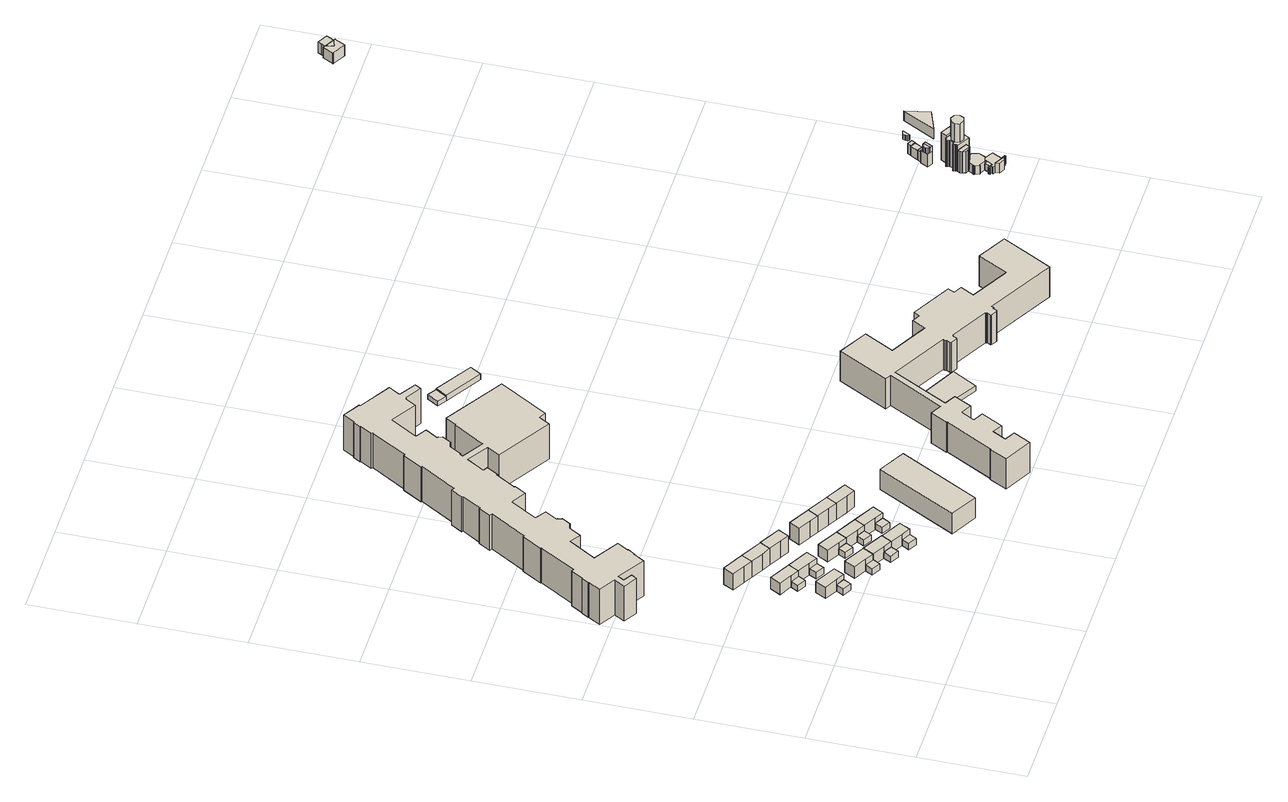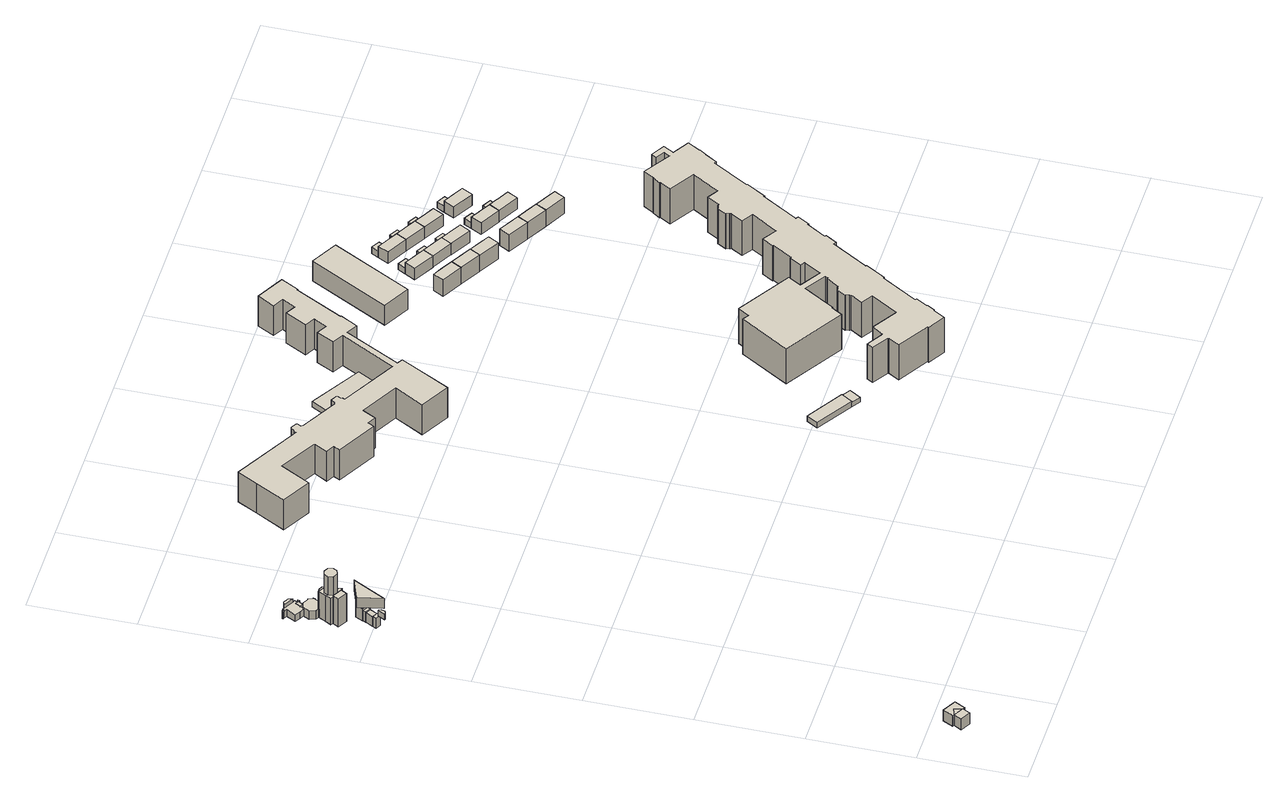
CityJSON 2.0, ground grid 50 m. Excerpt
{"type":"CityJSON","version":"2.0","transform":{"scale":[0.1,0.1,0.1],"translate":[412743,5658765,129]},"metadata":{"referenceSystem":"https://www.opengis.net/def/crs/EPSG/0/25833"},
"CityObjects":{
"building1":{"type":"Building","attributes":{"Gemeindeschluessel":14612000,"Geometrietyp2DReferenz":"3000","function":"31001_9998","roofType":"9999"},"children":["building1-1","building1-2"]},
"building1-1":{"type":"BuildingPart","attributes":{"Dachtyp_tdc":"tdcPolyFlatRoof","Dachneigung":2.63,"QualitaetDacherkennung":50,"Geometrietyp2DReferenz":"3000","measuredHeight":3.66,"roofType":"2100"},"parents":["building1"],"geometry":[{"type":"Solid","lod":"1","boundaries":[[[[0,1,2,3]],[[4,5,6,7]],[[3,5,4,0]],[[2,6,5,3]],[[1,7,6,2]],[[0,4,7,1]]]]}]},
"building1-2":{"type":"BuildingPart","attributes":{"Dachtyp_tdc":"tdcPolyFlatRoof","Dachneigung":0,"QualitaetDacherkennung":61,"Geometrietyp2DReferenz":"3000","measuredHeight":6.49,"roofType":"1000"},"parents":["building1"],"geometry":[{"type":"Solid","lod":"1","boundaries":[[[[8,9,10,11,12]],[[13,5,4,14,15]],[[12,5,13,8]],[[11,4,5,12]],[[10,14,4,11]],[[9,15,14,10]],[[8,13,15,9]]]]}]},
"building2":{"type":"Building","attributes":{"Gemeindeschluessel":14612000,"Geometrietyp2DReferenz":"3000","function":"31001_9998","roofType":"9999"},"children":["building2-1","building2-2"]},
"building2-1":{"type":"BuildingPart","attributes":{"Dachtyp_tdc":"tdcPolyFlatRoof","Dachneigung":0,"QualitaetDacherkennung":63,"Geometrietyp2DReferenz":"3000","measuredHeight":6.44,"roofType":"1000"},"parents":["building2"],"geometry":[{"type":"Solid","lod":"1","boundaries":[[[[16,17,18,19,20,21]],[[22,23,24,25,26,27]],[[21,23,22,16]],[[20,24,23,21]],[[19,25,24,20]],[[18,26,25,19]],[[17,27,26,18]],[[16,22,27,17]]]]}]},
"building2-2":{"type":"BuildingPart","attributes":{"Dachtyp_tdc":"tdcPolyFlatRoof","Dachneigung":0,"QualitaetDacherkennung":41,"Geometrietyp2DReferenz":"3000","measuredHeight":3.45,"roofType":"1000"},"parents":["building2"],"geometry":[{"type":"Solid","lod":"1","boundaries":[[[[28,29,30,31]],[[32,33,22,27]],[[31,33,32,28]],[[30,22,33,31]],[[29,27,22,30]],[[28,32,27,29]]]]}]},
"building3":{"type":"Building","attributes":{"Dachtyp_tdc":"tdcPolyFlatRoof","Gemeindeschluessel":14612000,"Dachneigung":0,"QualitaetDacherkennung":45,"Geometrietyp2DReferenz":"3000","measuredHeight":9.37,"function":"31001_9998","roofType":"1000"},"geometry":[{"type":"Solid","lod":"1","boundaries":[[[[34,35,36,37,38]],[[39,40,41,42,43]],[[38,40,39,34]],[[37,41,40,38]],[[36,42,41,37]],[[35,43,42,36]],[[34,39,43,35]]]]}]},
"building4":{"type":"Building","attributes":{"Gemeindeschluessel":14612000,"Geometrietyp2DReferenz":"3000","function":"31001_9998","roofType":"9999"},"children":["building4-1","building4-2"]},
"building4-1":{"type":"BuildingPart","attributes":{"Dachtyp_tdc":"tdcPolyFlatRoof","Dachneigung":0,"QualitaetDacherkennung":61,"Geometrietyp2DReferenz":"3000","measuredHeight":6.48,"roofType":"1000"},"parents":["building4"],"geometry":[{"type":"Solid","lod":"1","boundaries":[[[[44,18,17,45,46]],[[47,48,49,50,51]],[[46,48,47,44]],[[45,49,48,46]],[[17,50,49,45]],[[18,51,50,17]],[[44,47,51,18]]]]}]},
"building4-2":{"type":"BuildingPart","attributes":{"Dachtyp_tdc":"tdcPolyFlatRoof","Dachneigung":6.8,"QualitaetDacherkennung":45,"Geometrietyp2DReferenz":"3000","measuredHeight":3.82,"roofType":"2100"},"parents":["building4"],"geometry":[{"type":"Solid","lod":"1","boundaries":[[[[52,53,54,55]],[[56,57,49,48]],[[55,57,56,52]],[[54,49,57,55]],[[53,48,49,54]],[[52,56,48,53]]]]}]},
"building5":{"type":"Building","attributes":{"Gemeindeschluessel":14612000,"Geometrietyp2DReferenz":"3000","function":"31001_9998","roofType":"9999"},"children":["building5-1","building5-2"]},
"building5-1":{"type":"BuildingPart","attributes":{"Dachtyp_tdc":"tdcPolyFlatRoof","Dachneigung":0,"QualitaetDacherkennung":60,"Geometrietyp2DReferenz":"3000","measuredHeight":6.45,"roofType":"1000"},"parents":["building5"],"geometry":[{"type":"Solid","lod":"1","boundaries":[[[[58,59,60,61,62]],[[63,64,65,66,67]],[[61,64,63,62]],[[60,65,64,61]],[[59,66,65,60]],[[58,67,66,59]],[[62,63,67,58]]]]}]},
"building5-2":{"type":"BuildingPart","attributes":{"Dachtyp_tdc":"tdcPolyFlatRoof","Dachneigung":6.31,"QualitaetDacherkennung":47,"Geometrietyp2DReferenz":"3000","measuredHeight":3.75,"roofType":"2100"},"parents":["building5"],"geometry":[{"type":"Solid","lod":"1","boundaries":[[[[68,69,70,71]],[[72,73,63,67]],[[71,73,72,68]],[[70,63,73,71]],[[69,67,63,70]],[[68,72,67,69]]]]}]},
"building6":{"type":"Building","attributes":{"Dachtyp_tdc":"tdcPolyFlatRoof","Gemeindeschluessel":14612000,"Dachneigung":0,"QualitaetDacherkennung":47,"Geometrietyp2DReferenz":"3000","measuredHeight":9.34,"function":"31001_9998","roofType":"1000"},"geometry":[{"type":"Solid","lod":"1","boundaries":[[[[36,74,75,76,37]],[[42,41,77,78,79]],[[37,41,42,36]],[[76,77,41,37]],[[75,78,77,76]],[[74,79,78,75]],[[36,42,79,74]]]]}]},
"building7":{"type":"Building","attributes":{"Gemeindeschluessel":14612000,"Geometrietyp2DReferenz":"3000","function":"31001_9998","roofType":"9999"},"children":["building7-1","building7-2"]},
"building7-1":{"type":"BuildingPart","attributes":{"Dachtyp_tdc":"tdcPolyFlatRoof","Dachneigung":0,"QualitaetDacherkennung":42,"Geometrietyp2DReferenz":"3000","measuredHeight":3.5,"roofType":"1000"},"parents":["building7"],"geometry":[{"type":"Solid","lod":"1","boundaries":[[[[80,81,82,83]],[[84,85,86,87]],[[83,85,84,80]],[[82,86,85,83]],[[81,87,86,82]],[[80,84,87,81]]]]}]},
"building7-2":{"type":"BuildingPart","attributes":{"Dachtyp_tdc":"tdcPolyFlatRoof","Dachneigung":0,"QualitaetDacherkennung":66,"Geometrietyp2DReferenz":"3000","measuredHeight":6.53,"roofType":"1000"},"parents":["building7"],"geometry":[{"type":"Solid","lod":"1","boundaries":[[[[88,89,90,91,92]],[[86,67,66,93,87]],[[91,67,86,92]],[[90,66,67,91]],[[89,93,66,90]],[[88,87,93,89]],[[92,86,87,88]]]]}]},
"building8":{"type":"Building","attributes":{"Dachtyp_tdc":"tdcPolyFlatRoof","Gemeindeschluessel":14612000,"Dachneigung":0,"QualitaetDacherkennung":46,"Geometrietyp2DReferenz":"3000","measuredHeight":9.38,"function":"31001_9998","roofType":"1000"},"geometry":[{"type":"Solid","lod":"1","boundaries":[[[[94,95,96,97,98]],[[78,77,99,100,101]],[[98,77,78,94]],[[97,99,77,98]],[[96,100,99,97]],[[95,101,100,96]],[[94,78,101,95]]]]}]},
"building9":{"type":"Building","attributes":{"Gemeindeschluessel":14612000,"Geometrietyp2DReferenz":"3000","function":"31001_9998","roofType":"9999"},"children":["building9-1","building9-2"]},
"building9-1":{"type":"BuildingPart","attributes":{"Dachtyp_tdc":"tdcPolyFlatRoof","Dachneigung":0,"QualitaetDacherkennung":42,"Geometrietyp2DReferenz":"3000","measuredHeight":3.53,"roofType":"1000"},"parents":["building9"],"geometry":[{"type":"Solid","lod":"1","boundaries":[[[[102,103,104,105]],[[106,107,108,109]],[[105,107,106,102]],[[104,108,107,105]],[[103,109,108,104]],[[102,106,109,103]]]]}]},
"building9-2":{"type":"BuildingPart","attributes":{"Dachtyp_tdc":"tdcPolyFlatRoof","Dachneigung":0,"QualitaetDacherkennung":60,"Geometrietyp2DReferenz":"3000","measuredHeight":6.49,"roofType":"1000"},"parents":["building9"],"geometry":[{"type":"Solid","lod":"1","boundaries":[[[[110,111,112,113,114]],[[108,115,116,117,109]],[[113,115,108,114]],[[112,116,115,113]],[[111,117,116,112]],[[110,109,117,111]],[[114,108,109,110]]]]}]},
"building10":{"type":"Building","attributes":{"Gemeindeschluessel":14612000,"Geometrietyp2DReferenz":"3000","function":"31001_9998","roofType":"9999"},"children":["building10-1","building10-2"]},
"building10-1":{"type":"BuildingPart","attributes":{"Dachtyp_tdc":"tdcPolyFlatRoof","Dachneigung":0,"QualitaetDacherkennung":62,"Geometrietyp2DReferenz":"3000","measuredHeight":6.47,"roofType":"1000"},"parents":["building10"],"geometry":[{"type":"Solid","lod":"1","boundaries":[[[[118,119,120,121,122]],[[123,124,125,87,93]],[[122,124,123,118]],[[121,125,124,122]],[[120,87,125,121]],[[119,93,87,120]],[[118,123,93,119]]]]}]},
"building10-2":{"type":"BuildingPart","attributes":{"Dachtyp_tdc":"tdcPolyFlatRoof","Dachneigung":3.69,"QualitaetDacherkennung":53,"Geometrietyp2DReferenz":"3000","measuredHeight":3.69,"roofType":"2100"},"parents":["building10"],"geometry":[{"type":"Solid","lod":"1","boundaries":[[[[126,127,128,129]],[[130,131,125,124]],[[129,131,130,126]],[[128,125,131,129]],[[127,124,125,128]],[[126,130,124,127]]]]}]},
"building11":{"type":"Building","attributes":{"Gemeindeschluessel":14612000,"Geometrietyp2DReferenz":"3000","function":"31001_9998","roofType":"9999"},"children":["building11-1","building11-2"]},
"building11-1":{"type":"BuildingPart","attributes":{"Dachtyp_tdc":"tdcPolyFlatRoof","Dachneigung":3.63,"QualitaetDacherkennung":49,"Geometrietyp2DReferenz":"3000","measuredHeight":3.63,"roofType":"2100"},"parents":["building11"],"geometry":[{"type":"Solid","lod":"1","boundaries":[[[[132,133,134,135]],[[136,137,138,139]],[[135,137,136,132]],[[134,138,137,135]],[[133,139,138,134]],[[132,136,139,133]]]]}]},
"building11-2":{"type":"BuildingPart","attributes":{"Dachtyp_tdc":"tdcPolyFlatRoof","Dachneigung":0,"QualitaetDacherkennung":65,"Geometrietyp2DReferenz":"3000","measuredHeight":6.45,"roofType":"1000"},"parents":["building11"],"geometry":[{"type":"Solid","lod":"1","boundaries":[[[[140,141,111,110,142]],[[137,143,144,145,138]],[[110,143,137,142]],[[111,144,143,110]],[[141,145,144,111]],[[140,138,145,141]],[[142,137,138,140]]]]}]},
"building12":{"type":"Building","attributes":{"Dachtyp_tdc":"tdcPolyFlatRoof","Gemeindeschluessel":14612000,"Dachneigung":0,"QualitaetDacherkennung":45,"Geometrietyp2DReferenz":"3000","measuredHeight":9.38,"function":"31001_9998","roofType":"1000"},"geometry":[{"type":"Solid","lod":"1","boundaries":[[[[146,147,148,149,150]],[[151,152,153,154,155]],[[150,152,151,146]],[[149,153,152,150]],[[148,154,153,149]],[[147,155,154,148]],[[146,151,155,147]]]]}]},
"building13":{"type":"Building","attributes":{"Gemeindeschluessel":14612000,"Geometrietyp2DReferenz":"3000","function":"31001_9998","roofType":"9999"},"children":["building13-1","building13-2"]},
"building13-1":{"type":"BuildingPart","attributes":{"Dachtyp_tdc":"tdcPolyFlatRoof","Dachneigung":0,"QualitaetDacherkennung":44,"Geometrietyp2DReferenz":"3000","measuredHeight":3.5,"roofType":"1000"},"parents":["building13"],"geometry":[{"type":"Solid","lod":"1","boundaries":[[[[156,157,158,159]],[[160,161,162,163]],[[159,161,160,156]],[[158,162,161,159]],[[157,163,162,158]],[[156,160,163,157]]]]}]},
"building13-2":{"type":"BuildingPart","attributes":{"Dachtyp_tdc":"tdcPolyFlatRoof","Dachneigung":0,"QualitaetDacherkennung":62,"Geometrietyp2DReferenz":"3000","measuredHeight":6.47,"roofType":"1000"},"parents":["building13"],"geometry":[{"type":"Solid","lod":"1","boundaries":[[[[164,141,140,165,166]],[[167,160,163,168,169]],[[166,160,167,164]],[[165,163,160,166]],[[140,168,163,165]],[[141,169,168,140]],[[164,167,169,141]]]]}]},
"building14":{"type":"Building","attributes":{"Dachtyp_tdc":"tdcPolyFlatRoof","Gemeindeschluessel":14612000,"Dachneigung":0,"QualitaetDacherkennung":49,"Geometrietyp2DReferenz":"3000","measuredHeight":9.4,"function":"31001_9998","roofType":"1000"},"geometry":[{"type":"Solid","lod":"1","boundaries":[[[[170,171,172,173,174]],[[154,153,175,176,177]],[[174,153,154,170]],[[173,175,153,174]],[[172,176,175,173]],[[171,177,176,172]],[[170,154,177,171]]]]}]},
"building15":{"type":"Building","attributes":{"Dachtyp_tdc":"tdcPolyFlatRoof","Gemeindeschluessel":14612000,"Dachneigung":0,"QualitaetDacherkennung":47,"Geometrietyp2DReferenz":"3000","measuredHeight":9.4,"function":"31001_9998","roofType":"1000"},"geometry":[{"type":"Solid","lod":"1","boundaries":[[[[172,178,179,180,173]],[[176,175,181,182,183]],[[173,175,176,172]],[[180,181,175,173]],[[179,182,181,180]],[[178,183,182,179]],[[172,176,183,178]]]]}]},
"building16":{"type":"Building","attributes":{"Dachtyp_tdc":"tdcCutGableRoof","Gemeindeschluessel":14612000,"Dachneigung":62.1,"QualitaetDacherkennung":40,"Geometrietyp2DReferenz":"3000","measuredHeight":16.51,"function":"31001_9998","roofType":"9999"},"geometry":[{"type":"Solid","lod":"1","boundaries":[[[[184,185,186,187]],[[188,189,190,191]],[[187,189,188,184]],[[186,190,189,187]],[[185,191,190,186]],[[184,188,191,185]]]]}]},
"building17":{"type":"Building","attributes":{"name":"Mitteldeutscher Rundfunk Landesfunkhaus Sachsen","Dachtyp_tdc":"tdcPolyFlatRoof","Gemeindeschluessel":14612000,"Dachneigung":0,"QualitaetDacherkennung":8,"Geometrietyp2DReferenz":"3000","measuredHeight":19.99,"function":"31001_3035","roofType":"1000"},"geometry":[{"type":"Solid","lod":"1","boundaries":[[[[192,193,194,195,196,197,198,199,200,201,202,203,204,205,206,207,208,209,210,211,212,213,214,215,216,217,218,219,220,221,222,223,224,225,226,227,228,229,230,231,232,233,234,235,236,237,238,239,240,241,242,243,244,245,246,247,248,249,250,251,252,253,254,255,256,257,258,259,260,261,262,263,264,265,266,267,268,269,270,271,272,273,274,275,276,277,278,279,280,281,282,283,284,285,286,287,288,289,290,291,292,293,294,295]],[[296,297,298,299,300,301,302,303,304,305,306,307,308,309,310,311,312,313,314,315,316,317,318,319,320,321,322,323,324,325,326,327,328,329,330,331,332,333,334,335,336,337,338,339,340,341,342,343,344,345,346,347,348,349,350,351,352,353,354,355,356,357,358,359,360,361,362,363,364,365,366,367,368,369,370,371,372,373,374,375,376,377,378,379,380,381,382,383,384,385,386,387,388,389,390,391,392,393,394,395,396,397,398,399]],[[295,297,296,192]],[[294,298,297,295]],[[293,299,298,294]],[[292,300,299,293]],[[291,301,300,292]],[[290,302,301,291]],[[289,303,302,290]],[[288,304,303,289]],[[287,305,304,288]],[[286,306,305,287]],[[285,307,306,286]],[[284,308,307,285]],[[283,309,308,284]],[[282,310,309,283]],[[281,311,310,282]],[[280,312,311,281]],[[279,313,312,280]],[[278,314,313,279]],[[277,315,314,278]],[[276,316,315,277]],[[275,317,316,276]],[[274,318,317,275]],[[273,319,318,274]],[[272,320,319,273]],[[271,321,320,272]],[[270,322,321,271]],[[269,323,322,270]],[[268,324,323,269]],[[267,325,324,268]],[[266,326,325,267]],[[265,327,326,266]],[[264,328,327,265]],[[263,329,328,264]],[[262,330,329,263]],[[261,331,330,262]],[[260,332,331,261]],[[259,333,332,260]],[[258,334,333,259]],[[257,335,334,258]],[[256,336,335,257]],[[255,337,336,256]],[[254,338,337,255]],[[253,339,338,254]],[[252,340,339,253]],[[251,341,340,252]],[[250,342,341,251]],[[249,343,342,250]],[[248,344,343,249]],[[247,345,344,248]],[[246,346,345,247]],[[245,347,346,246]],[[244,348,347,245]],[[243,349,348,244]],[[242,350,349,243]],[[241,351,350,242]],[[240,352,351,241]],[[239,353,352,240]],[[238,354,353,239]],[[237,355,354,238]],[[236,356,355,237]],[[235,357,356,236]],[[234,358,357,235]],[[233,359,358,234]],[[232,360,359,233]],[[231,361,360,232]],[[230,362,361,231]],[[229,363,362,230]],[[228,364,363,229]],[[227,365,364,228]],[[226,366,365,227]],[[225,367,366,226]],[[224,368,367,225]],[[223,369,368,224]],[[222,370,369,223]],[[221,371,370,222]],[[220,372,371,221]],[[219,373,372,220]],[[218,374,373,219]],[[217,375,374,218]],[[216,376,375,217]],[[215,377,376,216]],[[214,378,377,215]],[[213,379,378,214]],[[212,380,379,213]],[[211,381,380,212]],[[210,382,381,211]],[[209,383,382,210]],[[208,384,383,209]],[[207,385,384,208]],[[206,386,385,207]],[[205,387,386,206]],[[204,388,387,205]],[[203,389,388,204]],[[202,390,389,203]],[[201,391,390,202]],[[200,392,391,201]],[[199,393,392,200]],[[198,394,393,199]],[[197,395,394,198]],[[196,396,395,197]],[[195,397,396,196]],[[194,398,397,195]],[[193,399,398,194]],[[192,296,399,193]]]]}]},
"building18":{"type":"Building","attributes":{"Dachtyp_tdc":"tdcPolyFlatRoof","Gemeindeschluessel":14612000,"Dachneigung":0,"QualitaetDacherkennung":0,"Geometrietyp2DReferenz":"3000","BezugspunktDach":"2000","measuredHeight":3,"function":"31001_9998"},"geometry":[{"type":"Solid","lod":"1","boundaries":[[[[400,401,402,403]],[[404,405,406,407]],[[403,405,404,400]],[[402,406,405,403]],[[401,407,406,402]],[[400,404,407,401]]]]}]},
"building19":{"type":"Building","attributes":{"Dachtyp_tdc":"tdcPolyFlatRoof","Gemeindeschluessel":14612000,"Dachneigung":3.22,"QualitaetDacherkennung":52,"Geometrietyp2DReferenz":"3000","measuredHeight":2.74,"function":"31001_9998","roofType":"2100"},"geometry":[{"type":"Solid","lod":"1","boundaries":[[[[408,409,410,411,412]],[[413,414,415,416,417]],[[412,414,413,408]],[[411,415,414,412]],[[410,416,415,411]],[[409,417,416,410]],[[408,413,417,409]]]]}]},
"building20":{"type":"Building","attributes":{"Dachtyp_tdc":"tdcPolyFlatRoof","Gemeindeschluessel":14612000,"Dachneigung":0,"QualitaetDacherkennung":90,"Geometrietyp2DReferenz":"3000","measuredHeight":3.25,"function":"31001_9998","roofType":"1000"},"geometry":[{"type":"Solid","lod":"1","boundaries":[[[[418,419,420,421,422]],[[417,416,415,423,424]],[[422,416,417,418]],[[421,415,416,422]],[[420,423,415,421]],[[419,424,423,420]],[[418,417,424,419]]]]}]},
"building21":{"type":"Building","attributes":{"name":"Fachgerichtszentrum","Dachtyp_tdc":"tdcPolyFlatRoof","Gemeindeschluessel":14612000,"Dachneigung":0,"QualitaetDacherkennung":6,"Geometrietyp2DReferenz":"3000","measuredHeight":17.1,"function":"31001_3015","roofType":"1000"},"geometry":[{"type":"Solid","lod":"1","boundaries":[[[[425,426,427,428,429,430,431,432,433,434,435,436,437,438,439,440,441,442,443,444,445,446,447,448,449,450,451,452,453,454,455,456,457,458,459,460,461,462,463,464,465,466,467,468,469,470,471,472,473,474,475,476,477,478,479,480,481,482,483,484,485]],[[486,487,488,489,490,491,492,493,494,495,496,497,498,499,500,501,502,503,504,505,506,507,508,509,510,511,512,513,514,515,516,517,518,519,520,521,522,523,524,525,526,527,528,529,530,531,532,533,534,535,536,537,538,539,540,541,542,543,544,545,546]],[[485,487,486,425]],[[484,488,487,485]],[[483,489,488,484]],[[482,490,489,483]],[[481,491,490,482]],[[480,492,491,481]],[[479,493,492,480]],[[478,494,493,479]],[[477,495,494,478]],[[476,496,495,477]],[[475,497,496,476]],[[474,498,497,475]],[[473,499,498,474]],[[472,500,499,473]],[[471,501,500,472]],[[470,502,501,471]],[[469,503,502,470]],[[468,504,503,469]],[[467,505,504,468]],[[466,506,505,467]],[[465,507,506,466]],[[464,508,507,465]],[[463,509,508,464]],[[462,510,509,463]],[[461,511,510,462]],[[460,512,511,461]],[[459,513,512,460]],[[458,514,513,459]],[[457,515,514,458]],[[456,516,515,457]],[[455,517,516,456]],[[454,518,517,455]],[[453,519,518,454]],[[452,520,519,453]],[[451,521,520,452]],[[450,522,521,451]],[[449,523,522,450]],[[448,524,523,449]],[[447,525,524,448]],[[446,526,525,447]],[[445,527,526,446]],[[444,528,527,445]],[[443,529,528,444]],[[442,530,529,443]],[[441,531,530,442]],[[440,532,531,441]],[[439,533,532,440]],[[438,534,533,439]],[[437,535,534,438]],[[436,536,535,437]],[[435,537,536,436]],[[434,538,537,435]],[[433,539,538,434]],[[432,540,539,433]],[[431,541,540,432]],[[430,542,541,431]],[[429,543,542,430]],[[428,544,543,429]],[[427,545,544,428]],[[426,546,545,427]],[[425,486,546,426]]]]}]},
"building22":{"type":"Building","attributes":{"name":"St. Martin","Gemeindeschluessel":14612000,"QualitaetDacherkennung":100,"Geometrietyp2DReferenz":"3000","function":"31001_3041","roofType":"9999"},"children":["building22-1","building22-2","building22-3","building22-4","building22-5","building22-6","building22-7","building22-8","building22-9","building22-10","building22-11","building22-12","building22-13","building22-14","building22-15","building22-16","building22-17","building22-18"]},
"building22-1":{"type":"BuildingPart","attributes":{"Dachtyp_tdc":"tdcHipAndGableRoof","Dachneigung":59.21,"QualitaetDacherkennung":100,"Geometrietyp2DReferenz":"3000","measuredHeight":4.61,"roofType":"5000"},"parents":["building22"],"geometry":[{"type":"Solid","lod":"1","boundaries":[[[[547,548,549,550]],[[551,552,553,554]],[[550,552,551,547]],[[549,553,552,550]],[[548,554,553,549]],[[547,551,554,548]]]]}]},
"building22-2":{"type":"BuildingPart","attributes":{"Dachtyp_tdc":"tdcPyramidRoof","Dachneigung":61.57,"QualitaetDacherkennung":100,"Geometrietyp2DReferenz":"3000","measuredHeight":7.13,"roofType":"4000"},"parents":["building22"],"geometry":[{"type":"Solid","lod":"1","boundaries":[[[[555,556,557,558]],[[559,560,561,562]],[[558,560,559,555]],[[557,561,560,558]],[[556,562,561,557]],[[555,559,562,556]]]]}]},
"building22-3":{"type":"BuildingPart","attributes":{"Dachtyp_tdc":"tdcTentRoof","Dachneigung":72.88,"QualitaetDacherkennung":100,"Geometrietyp2DReferenz":"3000","measuredHeight":14.91,"roofType":"4000"},"parents":["building22"],"geometry":[{"type":"MultiSurface","lod":"1","boundaries":[[[563,564,565,566,567,568,567]],[[569,570,571,570,572,573,574]],[[567,570,569,563]],[[568,571,570,567]],[[566,572,570,567]],[[565,573,572,566]],[[564,574,573,565]],[[563,569,574,564]]]}]},
"building22-4":{"type":"BuildingPart","attributes":{"Dachtyp_tdc":"tdcGableRoof","Dachneigung":63.67,"QualitaetDacherkennung":100,"Geometrietyp2DReferenz":"3000","measuredHeight":14.89,"roofType":"3100"},"parents":["building22"],"geometry":[{"type":"Solid","lod":"1","boundaries":[[[[575,576,565,577,564,578,579,580]],[[581,582,583,584,574,585,573,586]],[[580,582,581,575]],[[579,583,582,580]],[[578,584,583,579]],[[564,574,584,578]],[[577,585,574,564]],[[565,573,585,577]],[[576,586,573,565]],[[575,581,586,576]]]]}]},
"building22-5":{"type":"BuildingPart","attributes":{"Dachtyp_tdc":"tdcPolyFlatRoof","Dachneigung":11.87,"QualitaetDacherkennung":100,"Geometrietyp2DReferenz":"3000","measuredHeight":3.69,"roofType":"1000"},"parents":["building22"],"geometry":[{"type":"Solid","lod":"1","boundaries":[[[[587,588,589]],[[590,554,553]],[[589,554,590,587]],[[588,553,554,589]],[[587,590,553,588]]]]}]},
"building22-6":{"type":"BuildingPart","attributes":{"Dachtyp_tdc":"tdcTentRoof","Dachneigung":47.16,"QualitaetDacherkennung":100,"Geometrietyp2DReferenz":"3000","measuredHeight":7.37,"roofType":"4000"},"parents":["building22"],"geometry":[{"type":"Solid","lod":"1","boundaries":[[[[591,592,593,594,595,596,597,598,599,600,601,602,603,604,605,606,607,608,609,610,611]],[[612,613,614,553,615,616,617,618,619,620,621,622,570,623,624,625,584,583,626,627,628]],[[611,613,612,591]],[[610,614,613,611]],[[609,553,614,610]],[[608,615,553,609]],[[607,616,615,608]],[[606,617,616,607]],[[605,618,617,606]],[[604,619,618,605]],[[603,620,619,604]],[[602,621,620,603]],[[601,622,621,602]],[[600,570,622,601]],[[599,623,570,600]],[[598,624,623,599]],[[597,625,624,598]],[[596,584,625,597]],[[595,583,584,596]],[[594,626,583,595]],[[593,627,626,594]],[[592,628,627,593]],[[591,612,628,592]]]]}]},
"building22-7":{"type":"BuildingPart","attributes":{"Dachtyp_tdc":"tdcHipAndGableRoof","Dachneigung":52.07,"QualitaetDacherkennung":100,"Geometrietyp2DReferenz":"3000","measuredHeight":7.12,"roofType":"5000"},"parents":["building22"],"geometry":[{"type":"Solid","lod":"1","boundaries":[[[[629,630,631,632,633,634,635,636,637,638,639,640,641,642,643,644,645,646,647,648,649,650]],[[651,652,653,654,655,552,551,590,656,657,658,659,660,661,662,663,664,665,559,562,666,667]],[[650,652,651,629]],[[649,653,652,650]],[[648,654,653,649]],[[647,655,654,648]],[[646,552,655,647]],[[645,551,552,646]],[[644,590,551,645]],[[643,656,590,644]],[[642,657,656,643]],[[641,658,657,642]],[[640,659,658,641]],[[639,660,659,640]],[[638,661,660,639]],[[637,662,661,638]],[[636,663,662,637]],[[635,664,663,636]],[[634,665,664,635]],[[633,559,665,634]],[[632,562,559,633]],[[631,666,562,632]],[[630,667,666,631]],[[629,651,667,630]]]]}]},
"building22-8":{"type":"BuildingPart","attributes":{"Dachtyp_tdc":"tdcLeanToRoof","Dachneigung":0,"QualitaetDacherkennung":100,"Geometrietyp2DReferenz":"3000","measuredHeight":14.85,"roofType":"2100"},"parents":["building22"],"geometry":[{"type":"Solid","lod":"1","boundaries":[[[[668,669,670,671,672,673,674,675,676,677,678,679,680,681,682,683,684,685,686,687,688,689,690,691,692,693]],[[694,695,696,697,698,699,700,701,702,703,704,705,706,707,708,709,710,711,712,713,714,628,581,715,716,717]],[[693,695,694,668]],[[692,696,695,693]],[[691,697,696,692]],[[690,698,697,691]],[[689,699,698,690]],[[688,700,699,689]],[[687,701,700,688]],[[686,702,701,687]],[[685,703,702,686]],[[684,704,703,685]],[[683,705,704,684]],[[682,706,705,683]],[[681,707,706,682]],[[680,708,707,681]],[[679,709,708,680]],[[678,710,709,679]],[[677,711,710,678]],[[676,712,711,677]],[[675,713,712,676]],[[674,714,713,675]],[[673,628,714,674]],[[672,581,628,673]],[[671,715,581,672]],[[670,716,715,671]],[[669,717,716,670]],[[668,694,717,669]]]]}]},
"building22-9":{"type":"BuildingPart","attributes":{"Dachtyp_tdc":"tdcTentRoof","Dachneigung":72.78,"QualitaetDacherkennung":100,"Geometrietyp2DReferenz":"3000","measuredHeight":15.07,"roofType":"4000"},"parents":["building22"],"geometry":[{"type":"Solid","lod":"1","boundaries":[[[[718,719,720,721,722,723,724,725]],[[726,727,728,729,730,731,732,733]],[[725,727,726,718]],[[724,728,727,725]],[[723,729,728,724]],[[722,730,729,723]],[[721,731,730,722]],[[720,732,731,721]],[[719,733,732,720]],[[718,726,733,719]]]]}]},
"building22-10":{"type":"BuildingPart","attributes":{"Dachtyp_tdc":"tdcTentRoof","Dachneigung":76.78,"QualitaetDacherkennung":100,"Geometrietyp2DReferenz":"3000","measuredHeight":4.2,"roofType":"4000"},"parents":["building22"],"geometry":[{"type":"Solid","lod":"1","boundaries":[[[[734,735,736,737,738,739,740,741,742,743]],[[744,745,746,747,748,749,750,751,752,753]],[[743,745,744,734]],[[742,746,745,743]],[[741,747,746,742]],[[740,748,747,741]],[[739,749,748,740]],[[738,750,749,739]],[[737,751,750,738]],[[736,752,751,737]],[[735,753,752,736]],[[734,744,753,735]]]]}]},
"building22-11":{"type":"BuildingPart","attributes":{"Dachtyp_tdc":"tdcLeanToRoof","Dachneigung":0,"QualitaetDacherkennung":100,"Geometrietyp2DReferenz":"3000","measuredHeight":7.15,"roofType":"2100"},"parents":["building22"],"geometry":[{"type":"Solid","lod":"1","boundaries":[[[[754,755,756,757]],[[758,759,760,761]],[[757,759,758,754]],[[756,760,759,757]],[[755,761,760,756]],[[754,758,761,755]]]]}]},
"building22-12":{"type":"BuildingPart","attributes":{"Dachtyp_tdc":"tdcHipAndGableRoof","Dachneigung":76.78,"QualitaetDacherkennung":100,"Geometrietyp2DReferenz":"3000","measuredHeight":11.33,"roofType":"5000"},"parents":["building22"],"geometry":[{"type":"Solid","lod":"1","boundaries":[[[[762,763,739,738]],[[764,765,766,767]],[[738,765,764,762]],[[739,766,765,738]],[[763,767,766,739]],[[762,764,767,763]]]]}]},
"building22-13":{"type":"BuildingPart","attributes":{"Dachtyp_tdc":"tdcLeanToRoof","Dachneigung":47.71,"QualitaetDacherkennung":100,"Geometrietyp2DReferenz":"3000","measuredHeight":6.7,"roofType":"2100"},"parents":["building22"],"geometry":[{"type":"Solid","lod":"1","boundaries":[[[[768,769,770,771]],[[772,773,774,775]],[[771,773,772,768]],[[770,774,773,771]],[[769,775,774,770]],[[768,772,775,769]]]]}]},
"building22-14":{"type":"BuildingPart","attributes":{"Dachtyp_tdc":"tdcHipAndGableRoof","Dachneigung":49.84,"QualitaetDacherkennung":100,"Geometrietyp2DReferenz":"3000","measuredHeight":16.88,"roofType":"5000"},"parents":["building22"],"geometry":[{"type":"Solid","lod":"1","boundaries":[[[[776,777,778,779]],[[780,781,782,783]],[[779,781,780,776]],[[778,782,781,779]],[[777,783,782,778]],[[776,780,783,777]]]]}]},
"building22-15":{"type":"BuildingPart","attributes":{"Dachtyp_tdc":"tdcGableRoof","Dachneigung":34.55,"QualitaetDacherkennung":100,"Geometrietyp2DReferenz":"3000","measuredHeight":6.13,"roofType":"3100"},"parents":["building22"],"geometry":[{"type":"Solid","lod":"1","boundaries":[[[[784,785,786,787]],[[788,789,790,791]],[[787,789,788,784]],[[786,790,789,787]],[[785,791,790,786]],[[784,788,791,785]]]]}]},
"building22-16":{"type":"BuildingPart","attributes":{"Dachtyp_tdc":"tdcFreeFormRoof","Dachneigung":51.55,"QualitaetDacherkennung":100,"Geometrietyp2DReferenz":"3000","measuredHeight":11.29,"roofType":"5000"},"parents":["building22"],"geometry":[{"type":"Solid","lod":"1","boundaries":[[[[792,793,794]],[[795,796,797]],[[794,796,795,792]],[[793,797,796,794]],[[792,795,797,793]]]]}]},
"building22-17":{"type":"BuildingPart","attributes":{"Dachtyp_tdc":"tdcLeanToRoof","Dachneigung":43.33,"QualitaetDacherkennung":100,"Geometrietyp2DReferenz":"3000","measuredHeight":6.63,"roofType":"2100"},"parents":["building22"],"geometry":[{"type":"Solid","lod":"1","boundaries":[[[[798,799,800,801]],[[802,803,791,790]],[[801,803,802,798]],[[800,791,803,801]],[[799,790,791,800]],[[798,802,790,799]]]]}]},
"building22-18":{"type":"BuildingPart","attributes":{"Dachtyp_tdc":"tdcTentRoof","Dachneigung":76.79,"QualitaetDacherkennung":100,"Geometrietyp2DReferenz":"3000","measuredHeight":4.2,"roofType":"4000"},"parents":["building22"],"geometry":[{"type":"Solid","lod":"1","boundaries":[[[[804,805,806,807,808,809,810,811,812,813]],[[814,815,816,817,818,819,820,821,822,823]],[[813,815,814,804]],[[812,816,815,813]],[[811,817,816,812]],[[810,818,817,811]],[[809,819,818,810]],[[808,820,819,809]],[[807,821,820,808]],[[806,822,821,807]],[[805,823,822,806]],[[804,814,823,805]]]]}]},
"building23":{"type":"Building","attributes":{"Gemeindeschluessel":14612000,"QualitaetDacherkennung":100,"Geometrietyp2DReferenz":"3000","function":"31001_9998","roofType":"9999"},"children":["building23-1","building23-2"]},
"building23-1":{"type":"BuildingPart","attributes":{"Dachtyp_tdc":"tdcGambrelHipGambrelRoof","Dachneigung":57.23,"QualitaetDacherkennung":100,"Geometrietyp2DReferenz":"3000","measuredHeight":7.16,"roofType":"9999"},"parents":["building23"],"geometry":[{"type":"Solid","lod":"1","boundaries":[[[[824,825,826,827,828,829,830,831,832,833]],[[834,835,836,837,838,839,840,841,842,843]],[[833,835,834,824]],[[832,836,835,833]],[[831,837,836,832]],[[830,838,837,831]],[[829,839,838,830]],[[828,840,839,829]],[[827,841,840,828]],[[826,842,841,827]],[[825,843,842,826]],[[824,834,843,825]]]]}]},
"building23-2":{"type":"BuildingPart","attributes":{"Dachtyp_tdc":"tdcGambrelHipRoof","Dachneigung":51.83,"QualitaetDacherkennung":100,"Geometrietyp2DReferenz":"3000","measuredHeight":7.17,"roofType":"9999"},"parents":["building23"],"geometry":[{"type":"Solid","lod":"1","boundaries":[[[[844,845,846,847,824,833,848,849,850,851,852]],[[853,854,855,856,857,858,835,834,859,860,861]],[[852,854,853,844]],[[851,855,854,852]],[[850,856,855,851]],[[849,857,856,850]],[[848,858,857,849]],[[833,835,858,848]],[[824,834,835,833]],[[847,859,834,824]],[[846,860,859,847]],[[845,861,860,846]],[[844,853,861,845]]]]}]}
},
"vertices":[
[474,615,50],[454,579,50],[496,557,50],[515,593,50],[474,615,14],[515,593,14],[496,557,14],[454,579,14],
[542,644,79],[441,699,79],[413,648,79],[474,615,79],[515,593,79],[542,644,14],[413,648,14],[441,699,14],
[447,812,79],[489,790,79],[516,841,79],[415,896,79],[387,845,79],[448,813,79],[447,812,15],[448,813,15],[387,845,15],[415,896,15],[516,841,15],[489,790,15],
[469,755,49],[489,790,49],[447,812,49],[428,777,49],[469,755,15],[428,777,15],
[365,1050,108],[425,1017,108],[466,994,108],[494,1045,108],[392,1100,108],[365,1050,15],[392,1100,15],[494,1045,15],[466,994,15],[425,1017,15],
[618,786,79],[549,757,79],[590,735,79],[618,786,14],[590,735,14],[549,757,14],[489,790,14],[516,841,14],
[571,699,50],[590,735,50],[549,757,50],[530,722,50],[571,699,14],[530,722,14],
[678,505,79],[706,556,79],[604,612,79],[576,561,79],[637,528,79],[637,528,14],[576,561,14],[604,612,14],[706,556,14],[678,505,14],
[658,470,49],[678,505,49],[637,528,49],[617,492,49],[658,470,14],[617,492,14],
[527,961,108],[568,939,108],[595,990,108],[595,990,15],[568,939,15],[527,961,15],
[760,414,49],[779,450,49],[738,472,49],[719,437,49],[760,414,14],[719,437,14],[738,472,14],[779,450,14],
[779,450,80],[807,500,80],[706,556,80],[678,505,80],[738,472,80],[807,500,14],
[568,939,109],[628,906,109],[669,883,109],[697,934,109],[595,990,109],[697,934,15],[669,883,15],[628,906,15],
[734,610,50],[753,645,50],[712,668,50],[693,633,50],[734,610,14],[693,633,14],[712,668,14],[753,645,14],
[753,645,79],[781,696,79],[680,752,79],[652,701,79],[712,668,79],[652,701,14],[680,752,14],[781,696,14],
[908,445,79],[807,500,79],[779,450,79],[840,416,79],[881,394,79],[908,445,14],[881,394,14],[840,416,14],
[861,358,50],[881,394,50],[840,416,50],[820,381,50],[861,358,14],[820,381,14],
[794,577,49],[835,554,49],[854,590,49],[813,612,49],[794,577,15],[813,612,15],[854,590,15],[835,554,15],
[854,590,79],[882,640,79],[813,612,79],[753,645,15],[781,696,15],[882,640,15],
[730,849,108],[790,816,108],[831,793,108],[859,844,108],[758,900,108],[730,849,15],[758,900,15],[859,844,15],[831,793,15],[790,816,15],
[956,534,49],[915,557,49],[895,521,49],[936,498,49],[956,534,14],[936,498,14],[895,521,14],[915,557,14],
[984,585,79],[915,557,79],[956,534,79],[984,585,14],[854,590,14],[882,640,14],
[831,793,109],[892,760,109],[933,737,109],[961,788,109],[859,844,109],[961,788,15],[933,737,15],[892,760,15],
[993,704,109],[1034,682,109],[1062,732,109],[1062,732,15],[1034,682,15],[993,704,15],
[974,226,127],[1101,157,127],[1308,536,127],[1181,606,127],[974,226,12],[1181,606,12],[1308,536,12],[1101,157,12],
[1081,2783,202],[931,2875,202],[934,2879,202],[853,2929,202],[819,2872,202],[816,2874,202],[795,2839,202],[797,2838,202],[763,2781,202],[771,2776,202],[665,2604,202],[660,2607,202],[604,2515,202],[608,2512,202],[502,2340,202],[489,2348,202],[455,2293,202],[461,2289,202],[404,2196,202],[399,2199,202],[365,2145,202],[378,2137,202],[272,1965,202],[268,1967,202],[211,1875,202],[215,1873,202],[109,1700,202],[100,1706,202],[66,1649,202],[63,1650,202],[42,1616,202],[44,1615,202],[9,1557,202],[88,1510,202],[58,1460,202],[123,1422,202],[138,1447,202],[97,1472,202],[114,1500,202],[242,1419,202],[274,1470,202],[276,1469,202],[299,1505,202],[296,1507,202],[328,1559,202],[207,1633,202],[287,1762,202],[338,1731,202],[374,1790,202],[380,1787,202],[381,1789,202],[398,1793,202],[400,1792,202],[426,1834,202],[423,1835,202],[420,1851,202],[421,1854,202],[416,1857,202],[452,1916,202],[401,1948,202],[479,2075,202],[548,2032,202],[581,2086,202],[577,2089,202],[635,2183,202],[639,2181,202],[672,2235,202],[651,2248,202],[702,2332,202],[804,2269,202],[766,2207,202],[1022,2050,202],[1055,2104,202],[1087,2085,202],[1230,2317,202],[948,2492,202],[916,2441,202],[912,2444,202],[821,2296,202],[719,2359,202],[728,2374,202],[732,2371,202],[769,2430,202],[775,2427,202],[776,2429,202],[792,2433,202],[795,2432,202],[820,2474,202],[818,2475,202],[814,2491,202],[816,2494,202],[810,2498,202],[847,2557,202],[795,2589,202],[875,2718,202],[995,2644,202],[1027,2695,202],[1030,2694,202],[1032,2697,202],[1109,2650,202],[1127,2679,202],[1050,2727,202],[1052,2730,202],[1049,2732,202],[1081,2783,2],[1049,2732,2],[1052,2730,2],[1050,2727,2],[1127,2679,2],[1109,2650,2],[1032,2697,2],[1030,2694,2],[1027,2695,2],[995,2644,2],[875,2718,2],[795,2589,2],[847,2557,2],[810,2498,2],[816,2494,2],[814,2491,2],[818,2475,2],[820,2474,2],[795,2432,2],[792,2433,2],[776,2429,2],[775,2427,2],[769,2430,2],[732,2371,2],[728,2374,2],[719,2359,2],[821,2296,2],[912,2444,2],[916,2441,2],[948,2492,2],[1230,2317,2],[1087,2085,2],[1055,2104,2],[1022,2050,2],[766,2207,2],[804,2269,2],[702,2332,2],[651,2248,2],[672,2235,2],[639,2181,2],[635,2183,2],[577,2089,2],[581,2086,2],[548,2032,2],[479,2075,2],[401,1948,2],[452,1916,2],[416,1857,2],[421,1854,2],[420,1851,2],[423,1835,2],[426,1834,2],[400,1792,2],[398,1793,2],[381,1789,2],[380,1787,2],[374,1790,2],[338,1731,2],[287,1762,2],[207,1633,2],[328,1559,2],[296,1507,2],[299,1505,2],[276,1469,2],[274,1470,2],[242,1419,2],[114,1500,2],[97,1472,2],[138,1447,2],[123,1422,2],[58,1460,2],[88,1510,2],[9,1557,2],[44,1615,2],[42,1616,2],[63,1650,2],[66,1649,2],[100,1706,2],[109,1700,2],[215,1873,2],[211,1875,2],[268,1967,2],[272,1965,2],[378,2137,2],[365,2145,2],[399,2199,2],[404,2196,2],[461,2289,2],[455,2293,2],[489,2348,2],[502,2340,2],[608,2512,2],[604,2515,2],[660,2607,2],[665,2604,2],[771,2776,2],[763,2781,2],[797,2838,2],[795,2839,2],[816,2874,2],[819,2872,2],[853,2929,2],[934,2879,2],[931,2875,2],
[1674,514,45],[1918,369,45],[1986,488,45],[1733,620,45],[1674,514,15],[1733,620,15],[1986,488,15],[1918,369,15],
[1236,2606,32],[1278,2580,32],[1294,2607,32],[1311,2634,32],[1270,2660,32],[1236,2606,6],[1270,2660,6],[1311,2634,6],[1294,2607,6],[1278,2580,6],
[1278,2580,38],[1454,2472,38],[1487,2525,38],[1311,2634,38],[1294,2607,38],[1487,2525,6],[1454,2472,6],
[1615,427,184],[1758,690,184],[2024,543,184],[2019,533,184],[2021,528,184],[2022,527,184],[2013,509,184],[2014,504,184],[2042,489,184],[2047,491,184],[2056,508,184],[2058,507,184],[2064,509,184],[2064,510,184],[2242,412,184],[2242,411,184],[2243,406,184],[2245,405,184],[2235,387,184],[2237,382,184],[2264,367,184],[2270,368,184],[2279,386,184],[2280,385,184],[2286,387,184],[2291,396,184],[2610,221,184],[2663,317,184],[2741,459,184],[2603,535,184],[2525,393,184],[2344,493,184],[2380,558,184],[2341,579,184],[2357,609,184],[2167,713,184],[2151,684,184],[2112,705,184],[2077,640,184],[1896,739,184],[1974,880,184],[1835,956,184],[1705,719,184],[1732,704,184],[1590,441,184],[1536,470,184],[1491,388,184],[1495,386,184],[1371,158,184],[1366,160,184],[1321,77,184],[1454,5,184],[1499,87,184],[1449,114,184],[1484,178,184],[1532,151,184],[1588,253,184],[1539,279,184],[1574,342,184],[1624,315,184],[1668,398,184],[1615,427,13],[1668,398,13],[1624,315,13],[1574,342,13],[1539,279,13],[1588,253,13],[1532,151,13],[1484,178,13],[1449,114,13],[1499,87,13],[1454,5,13],[1321,77,13],[1366,160,13],[1371,158,13],[1495,386,13],[1491,388,13],[1536,470,13],[1590,441,13],[1732,704,13],[1705,719,13],[1835,956,13],[1974,880,13],[1896,739,13],[2077,640,13],[2112,705,13],[2151,684,13],[2167,713,13],[2357,609,13],[2341,579,13],[2380,558,13],[2344,493,13],[2525,393,13],[2603,535,13],[2741,459,13],[2663,317,13],[2610,221,13],[2291,396,13],[2286,387,13],[2280,385,13],[2279,386,13],[2270,368,13],[2264,367,13],[2237,382,13],[2235,387,13],[2245,405,13],[2243,406,13],[2242,411,13],[2242,412,13],[2064,510,13],[2064,509,13],[2058,507,13],[2056,508,13],[2047,491,13],[2042,489,13],[2014,504,13],[2013,509,13],[2022,527,13],[2021,528,13],[2019,533,13],[2024,543,13],[1758,690,13],
[3302,660,102],[3316,685,102],[3302,693,102],[3288,668,102],[3302,660,63],[3288,668,63],[3302,693,63],[3316,685,63],
[3344,619,117],[3295,646,117],[3298,626,117],[3325,612,117],[3344,619,63],[3325,612,63],[3298,626,63],[3295,646,63],
[3286,759,184],[3297,761,184],[3257,783,184],[3262,767,184],[3276,760,184],[3275,760,184],[3286,759,63],[3276,760,63],[3275,760,63],[3262,767,63],[3257,783,63],[3297,761,63],
[3261,804,184],[3255,791,184],[3273,774,184],[3307,778,184],[3307,779,184],[3283,792,184],[3261,804,63],[3283,792,63],[3307,779,63],[3307,778,63],[3273,774,63],[3255,791,63],
[3328,706,97],[3302,693,97],[3316,685,97],[3328,706,63],
[3337,762,111],[3323,770,111],[3309,777,111],[3309,778,111],[3307,779,111],[3307,778,111],[3305,776,111],[3278,767,111],[3275,761,111],[3276,760,111],[3265,739,111],[3264,738,111],[3262,734,111],[3259,734,111],[3259,728,111],[3262,728,111],[3270,707,111],[3273,708,111],[3302,693,111],[3332,703,111],[3347,732,111],[3337,762,63],[3347,732,63],[3332,703,63],[3273,708,63],[3270,707,63],[3262,728,63],[3259,728,63],[3259,734,63],[3262,734,63],[3264,738,63],[3265,739,63],[3275,761,63],[3278,767,63],[3305,776,63],[3309,778,63],[3309,777,63],[3323,770,63],
[3281,663,101],[3289,660,101],[3285,651,101],[3295,646,101],[3344,619,101],[3352,615,101],[3356,623,101],[3364,619,101],[3364,616,101],[3370,617,101],[3372,622,101],[3367,625,101],[3352,633,101],[3377,679,101],[3353,693,101],[3328,706,101],[3302,660,101],[3288,668,101],[3281,672,101],[3281,670,101],[3279,670,101],[3278,663,101],[3281,663,63],[3278,663,63],[3279,670,63],[3281,670,63],[3281,672,63],[3353,693,63],[3377,679,63],[3352,633,63],[3367,625,63],[3372,622,63],[3370,617,63],[3364,616,63],[3364,619,63],[3356,623,63],[3352,615,63],[3285,651,63],[3289,660,63],
[3264,818,212],[3262,815,212],[3264,813,212],[3266,812,212],[3261,804,212],[3323,770,212],[3343,806,212],[3358,833,212],[3295,868,212],[3292,862,212],[3291,863,212],[3288,865,212],[3287,862,212],[3283,865,212],[3281,863,212],[3281,861,212],[3280,858,212],[3281,855,212],[3283,848,212],[3284,845,212],[3275,827,212],[3271,827,212],[3267,826,212],[3263,828,212],[3261,824,212],[3259,821,212],[3264,818,63],[3259,821,63],[3261,824,63],[3263,828,63],[3267,826,63],[3271,827,63],[3275,827,63],[3284,845,63],[3283,848,63],[3281,855,63],[3280,858,63],[3281,861,63],[3281,863,63],[3283,865,63],[3287,862,63],[3288,865,63],[3291,863,63],[3292,862,63],[3295,868,63],[3358,833,63],[3343,806,63],[3266,812,63],[3264,813,63],[3262,815,63],
[3328,796,317],[3339,816,317],[3332,839,317],[3311,849,317],[3289,842,317],[3278,822,317],[3285,800,317],[3306,789,317],[3328,796,212],[3306,789,212],[3285,800,212],[3278,822,212],[3289,842,212],[3311,849,212],[3332,839,212],[3339,816,212],
[3265,953,165],[3263,946,165],[3265,939,165],[3268,933,165],[3271,930,165],[3290,966,165],[3288,966,165],[3280,966,165],[3274,964,165],[3268,959,165],[3265,953,135],[3268,959,135],[3274,964,135],[3280,966,135],[3288,966,135],[3290,966,135],[3271,930,135],[3268,933,135],[3265,939,135],[3263,946,135],
[3281,924,135],[3301,961,135],[3275,975,135],[3255,938,135],[3281,924,64],[3255,938,64],[3275,975,64],[3301,961,64],
[3281,925,165],[3300,960,165],[3281,925,64],[3271,930,64],[3290,966,64],[3300,960,64],
[3275,975,126],[3301,961,126],[3309,976,126],[3284,990,126],[3275,975,68],[3284,990,68],[3309,976,68],[3301,961,68],
[3347,840,221],[3363,868,221],[3318,893,221],[3302,864,221],[3347,840,62],[3302,864,62],[3318,893,62],[3363,868,62],
[3309,976,123],[3329,1013,123],[3304,1027,123],[3284,990,123],[3309,976,69],[3284,990,69],[3304,1027,69],[3329,1013,69],
[3362,1073,268],[3276,916,268],[3385,957,268],[3362,1073,212],[3385,957,212],[3276,916,212],
[3314,1044,126],[3304,1027,126],[3329,1013,126],[3339,1031,126],[3314,1044,69],[3339,1031,69],
[3323,1060,165],[3322,1053,165],[3323,1045,165],[3326,1039,165],[3329,1037,165],[3348,1072,165],[3346,1073,165],[3339,1073,165],[3332,1070,165],[3326,1066,165],[3323,1060,135],[3326,1066,135],[3332,1070,135],[3339,1073,135],[3346,1073,135],[3348,1072,135],[3329,1037,135],[3326,1039,135],[3323,1045,135],[3322,1053,135],
[3286,3652,138],[3292,3639,138],[3297,3614,138],[3321,3623,138],[3334,3627,138],[3353,3663,138],[3306,3689,138],[3305,3688,138],[3296,3671,138],[3286,3653,138],[3286,3652,76],[3286,3653,76],[3296,3671,76],[3305,3688,76],[3306,3689,76],[3353,3663,76],[3334,3627,76],[3321,3623,76],[3297,3614,76],[3292,3639,76],
[3252,3607,138],[3315,3573,138],[3341,3622,138],[3342,3622,138],[3278,3657,138],[3277,3658,138],[3277,3657,138],[3251,3608,138],[3251,3607,138],[3252,3607,76],[3251,3607,76],[3251,3608,76],[3277,3657,76],[3277,3658,76],[3278,3657,76],[3342,3622,76],[3341,3622,76],[3315,3573,76]
]}
